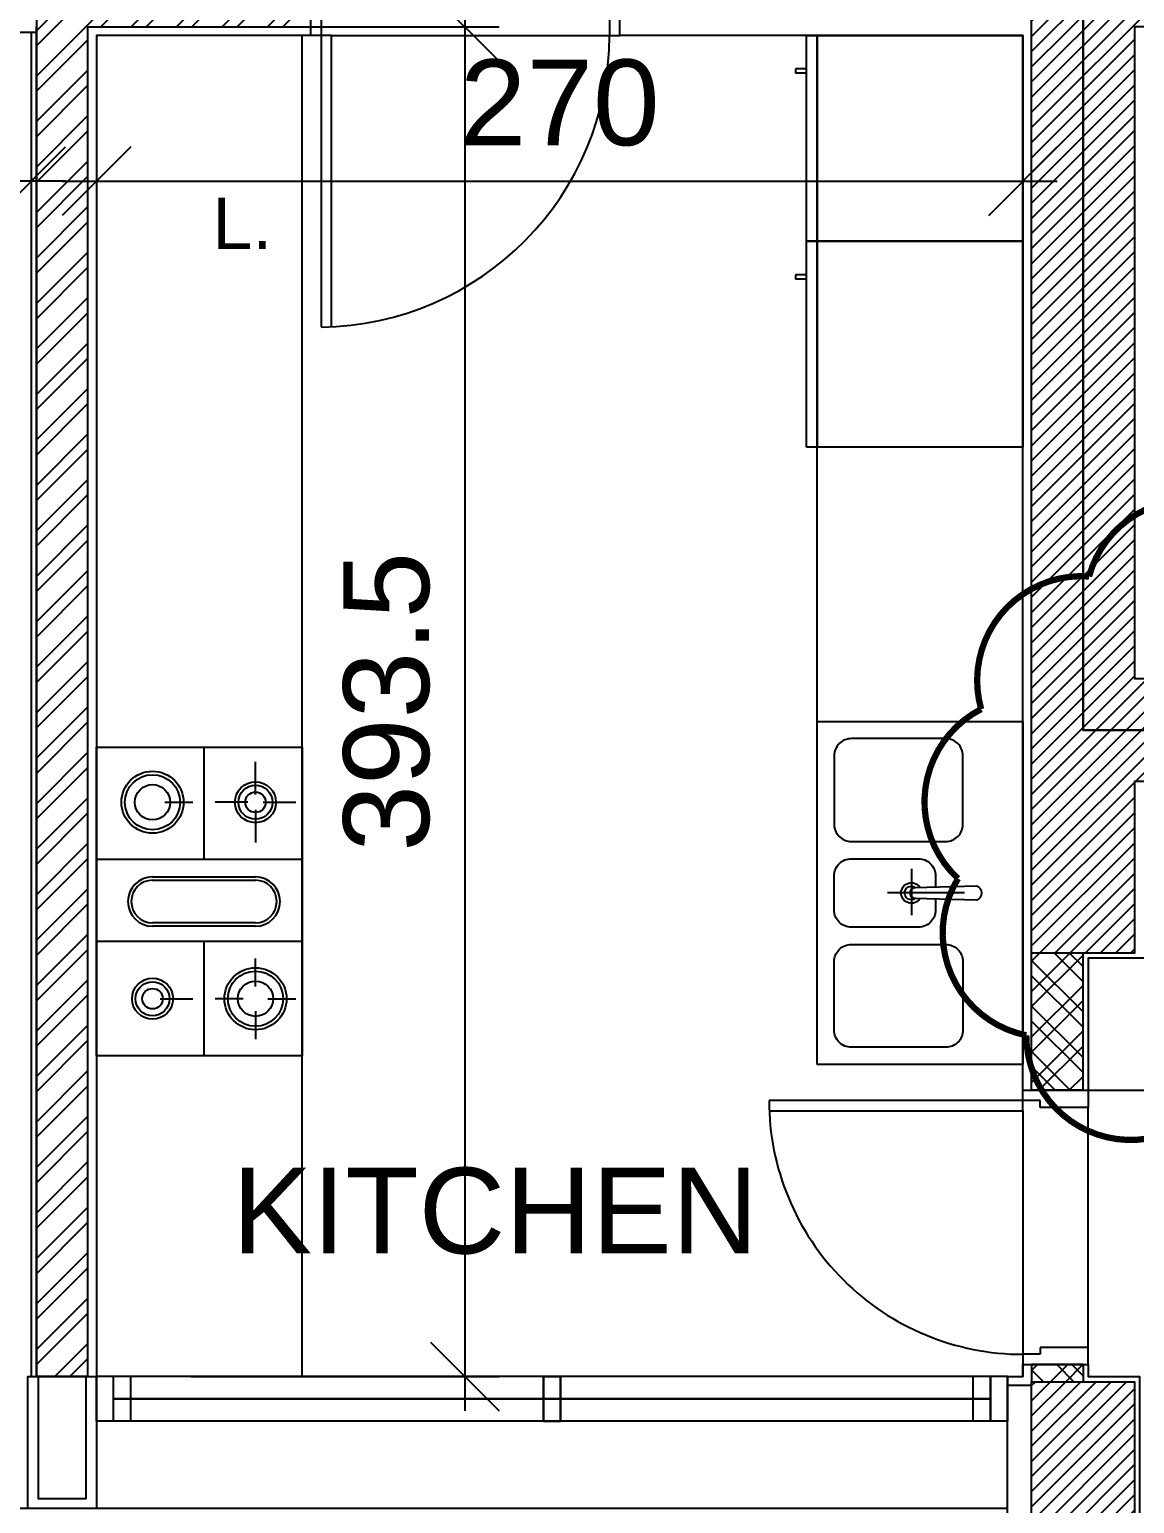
# Model space of a CAD drawing. Extents: x -1.7 to 43, y -165.8 to -101.1.
# Drawn here: x 8.658 to 11.878, y -156.905 to -152.608 of the extents above; entities that cross this region are included whole.
import ezdxf
from ezdxf.enums import TextEntityAlignment as Align

# ---------------------------------------------------------------- set-up
doc = ezdxf.new("R2010")
doc.units = 0
doc.header["$MEASUREMENT"] = 0
doc.header["$PDMODE"] = 35
doc.header["$PDSIZE"] = 0.3
doc.layers.get('0').update_dxf_attribs({"linetype": 'CONTINUOUS'})
doc.layers.get('DEFPOINTS').update_dxf_attribs({"linetype": 'CONTINUOUS'})
for name, color, linetype in [('A-ALU', 9, 'CONTINUOUS'), ('A-AREAS', 6, 'CONTINUOUS'), ('A-closet', 252, 'CONTINUOUS'), ('a-dim', 3, 'CONTINUOUS'), ('A-DOORS', 1, 'CONTINUOUS'), ('A-HATCH-CONC', 8, 'CONTINUOUS'), ('A-HATCH-WALL', 8, 'CONTINUOUS'), ('a-kitchen', 95, 'CONTINUOUS'), ('a-kitchen-50', 61, 'CONTINUOUS'), ('A-NOMENCLATURE', 3, 'CONTINUOUS'), ('A-PLASTER', 8, 'CONTINUOUS'), ('A-PORTE', 1, 'CONTINUOUS'), ('a-revetement', 1, 'CONTINUOUS'), ('a-stru-fac', 200, 'CONTINUOUS'), ('a-text-red', 10, 'CONTINUOUS'), ('A-TILES', 137, 'CONTINUOUS'), ('A-WALL', 4, 'CONTINUOUS'), ('S-2ND-3RD-4-5-6TH$0$A-STR 2-3-4-5-6', 2, 'CONTINUOUS')]:
    doc.layers.add(name, color=color, linetype=linetype)
doc.styles.add('A100-STEXT', font='ARIAL.TTF', dxfattribs={"height": 0.25})
doc.dimstyles.new('A100-DIM', dxfattribs={"dimtxt": 0.25, "dimasz": 0.2, "dimexe": 0.1, "dimexo": 0.3, "dimgap": 0.1, "dimtad": 1, "dimlfac": 100, "dimrnd": 0.5, "dimdsep": 46, "dimtxsty": 'A100-STEXT', "dimblk1": 'OBLIQUE', "dimblk2": 'OBLIQUE', "dimsah": 1, "dimcen": -0.05, "dimdle": 0.1, "dimclrd": 15, "dimclre": 15, "dimclrt": 256, "dimadec": 0, "dimazin": 0, "dimtfac": 0.28, "dimtix": 1, "dimtmove": 2, "dimatfit": 3, "dimldrblk": 'OBLIQUE', "dimfxl": 0, "dimtolj": 1, "dimarcsym": 0})
pattern_1 = [(45, (6e-11, -162.350143), (-0.022097087, 0.022097087), [])]
pattern_2 = [(45, (6e-11, -162.35014), (-0.06629126, 0.06629126), []), (45, (0.04419, -162.35014), (-0.06629126, 0.06629126), [])]
pattern_3 = [(135, (27.35674, -162.35014), (0.06629126, 0.06629126), []), (135, (27.31254, -162.35014), (0.06629126, 0.06629126), [])]

# ---------------------------------------------------------------- blocks, each defined once
blk = doc.blocks.new('sink')
at = {"layer": 'a-kitchen'}
for p, q in [((0.325, -0.43), (0.325, -0.565)), ((0.17, -0.5), (0.395, -0.5))]:
    blk.add_line(p, q, dxfattribs=at)
blk.add_lwpolyline([(0.6, -1), (0.6, 0), (0, 0), (0, -1)], close=True, dxfattribs=at)
for points in [[(0.225, -0.05), (0.5, -0.05, -0.414214), (0.55, -0.1), (0.55, -0.3, -0.414214), (0.5, -0.35), (0.225, -0.35, -0.414214), (0.175, -0.3), (0.175, -0.1, -0.414214)], [(0.1342, -0.4799), (0.316, -0.4851, -0.89936), (0.316, -0.5149), (0.1342, -0.5201, -0.70892)], [(0.225, -0.95), (0.5, -0.95, 0.414214), (0.55, -0.9), (0.55, -0.7, 0.414214), (0.5, -0.65), (0.225, -0.65, 0.414214), (0.175, -0.7), (0.175, -0.9, 0.414214)]]:
    blk.add_lwpolyline(points, format="xyb", close=True, dxfattribs=at)
blk.add_lwpolyline([(0.255, -0.5165), (0.255, -0.55, 0.414214), (0.305, -0.6), (0.5, -0.6, 0.414214), (0.55, -0.55), (0.55, -0.45, 0.414214), (0.5, -0.4), (0.305, -0.4, 0.414214), (0.255, -0.45), (0.255, -0.4835, 62.569326)], format="xyb", dxfattribs=at)
for radius, start, end in [(0.03, 211.8659, 148.1341), (0.02, 229.2152, 130.7848)]:
    blk.add_arc((0.325, -0.5), radius, start, end, dxfattribs=at)
blk = doc.blocks.new('oven')
at = {"layer": 'a-kitchen'}
for p, q in [((0.3135, 0), (0.3135, -0.3272)), ((0.3135, 0), (0.3135, -0.3272)), ((0.4635, -0.1383), (0.4635, -0.0427)), ((0.4635, -0.1383), (0.4635, -0.0427)), ((0.1993, -0.1605), (0.2811, -0.1605)), ((0.1993, -0.1605), (0.2811, -0.1605)), ((0.4414, -0.1605), (0.346, -0.1605)), ((0.4414, -0.1605), (0.346, -0.1605)), ((0.4857, -0.1605), (0.5811, -0.1605)), ((0.4857, -0.1605), (0.5811, -0.1605)), ((0.4635, -0.1827), (0.4635, -0.2782)), ((0.4635, -0.1827), (0.4635, -0.2782)), ((0.5935, -0.3272), (0, -0.3272)), ((0.6, -0.3272), (0, -0.3272)), ((0.1635, -0.3781), (0.4635, -0.3781)), ((0.1635, -0.3781), (0.4635, -0.3781)), ((0.1635, -0.3881), (0.4635, -0.3881)), ((0.1635, -0.3881), (0.4635, -0.3881)), ((0.4635, -0.5119), (0.1635, -0.5119)), ((0.4635, -0.5119), (0.1635, -0.5119)), ((0.4635, -0.5219), (0.1635, -0.5219)), ((0.4635, -0.5219), (0.1635, -0.5219)), ((0.5935, -0.5667), (0, -0.5667)), ((0.6, -0.5667), (0, -0.5667)), ((0.3135, -0.5667), (0.3135, -0.9)), ((0.3135, -0.5667), (0.3135, -0.9)), ((0.4635, -0.6976), (0.4635, -0.6156)), ((0.4635, -0.6976), (0.4635, -0.6156)), ((0.1857, -0.7333), (0.2811, -0.7333)), ((0.1857, -0.7333), (0.2811, -0.7333)), ((0.4278, -0.7333), (0.346, -0.7333)), ((0.4278, -0.7333), (0.346, -0.7333)), ((0.4635, -0.7691), (0.4635, -0.8511)), ((0.4635, -0.7691), (0.4635, -0.8511)), ((0.4993, -0.7333), (0.5811, -0.7333)), ((0.4993, -0.7333), (0.5811, -0.7333))]:
    blk.add_line(p, q, dxfattribs=at)
blk.add_lwpolyline([(0, -0.9), (0, 0), (0.6, 0), (0.6, -0.9)], close=True, dxfattribs=at)
for centre, radius in [((0.1635, -0.1605), 0.0904), ((0.1635, -0.1605), 0.0904), ((0.1635, -0.1605), 0.0804), ((0.1635, -0.1605), 0.0804), ((0.1635, -0.1605), 0.0514), ((0.1635, -0.1605), 0.0514), ((0.4635, -0.1605), 0.0597), ((0.4635, -0.1605), 0.0597), ((0.4635, -0.1605), 0.0497), ((0.4635, -0.1605), 0.0497), ((0.4635, -0.1605), 0.0299), ((0.4635, -0.1605), 0.0299), ((0.4635, -0.7333), 0.0904), ((0.4635, -0.7333), 0.0904), ((0.1635, -0.7333), 0.0597), ((0.1635, -0.7333), 0.0597), ((0.1635, -0.7333), 0.0497), ((0.1635, -0.7333), 0.0497), ((0.4635, -0.7333), 0.0804), ((0.4635, -0.7333), 0.0804), ((0.4635, -0.7333), 0.0514), ((0.4635, -0.7333), 0.0514), ((0.1635, -0.7333), 0.0299), ((0.1635, -0.7333), 0.0299)]:
    blk.add_circle(centre, radius, dxfattribs=at)
for centre, radius, start, end in [((0.1635, -0.45), 0.0719, 90, 270), ((0.1635, -0.45), 0.0719, 90, 270), ((0.4635, -0.45), 0.0719, 270, 90), ((0.4635, -0.45), 0.0719, 270, 90), ((0.1635, -0.45), 0.0619, 90, 270), ((0.1635, -0.45), 0.0619, 90, 270), ((0.4635, -0.45), 0.0619, 270, 90), ((0.4635, -0.45), 0.0619, 270, 90)]:
    blk.add_arc(centre, radius, start, end, dxfattribs=at)
blk = doc.blocks.new('frigo')
at = {"layer": 'a-kitchen'}
for p, q in [((-0.6306, 0), (0, 0)), ((-0.6306, -0.6), (-0.6306, 0)), ((-0.6306, -0.6), (-0.6306, 0)), ((-0.5994, 0), (-0.5994, -0.6)), ((-0.5994, 0), (-0.5994, -0.6)), ((-0.6306, -0.0975), (-0.6632, -0.0975)), ((-0.6632, -0.0975), (-0.6632, -0.1102)), ((-0.6306, -0.0975), (-0.6632, -0.0975)), ((-0.6632, -0.0975), (-0.6632, -0.1102)), ((-0.6306, -0.1102), (-0.6632, -0.1102)), ((-0.6306, -0.1102), (-0.6632, -0.1102))]:
    blk.add_line(p, q, dxfattribs=at)
blk.add_lwpolyline([(-0.6306, -0.6), (-0.6306, 0), (0, 0), (0, -0.6)], close=True, dxfattribs=at)
blk = doc.blocks.new('P90E19D')
at = {"layer": 'A-PORTE'}
for p, q in [((0, 0), (0.05, 0)), ((0, -0.19), (0, 0)), ((0.05, 0), (0.05, -0.14)), ((0.9, 0), (0.85, 0)), ((0.85, 0), (0.85, -0.14)), ((0.9, -0.19), (0.9, 0)), ((0.03, -0.14), (0.03, -0.19)), ((0.05, -0.14), (0.03, -0.14)), ((0.85, -0.14), (0.87, -0.14)), ((0.87, -0.14), (0.87, -0.19)), ((0.03, -0.19), (0, -0.19)), ((0.06, -0.19), (0.02, -0.19)), ((0.03, -0.19), (0.03, -1.0399)), ((0.06, -1.0391), (0.06, -0.19)), ((0.87, -0.19), (0.9, -0.19))]:
    blk.add_line(p, q, dxfattribs=at)
blk.add_arc((0.02, -0.19), 0.85, 270.6741, 360, dxfattribs=at)
blk = doc.blocks.new('P80E19D')
at = {"layer": 'A-PORTE'}
for p, q in [((0, -0.19), (0, 0)), ((0, 0), (0.05, 0)), ((0.05, 0), (0.05, -0.14)), ((0.75, 0), (0.75, -0.14)), ((0.8, 0), (0.75, 0)), ((0.8, -0.19), (0.8, 0)), ((0.05, -0.14), (0.03, -0.14)), ((0.03, -0.14), (0.03, -0.19)), ((0.75, -0.14), (0.77, -0.14)), ((0.77, -0.14), (0.77, -0.19)), ((0.03, -0.19), (0, -0.19)), ((0.06, -0.19), (0.02, -0.19)), ((0.03, -0.19), (0.03, -0.93)), ((0.06, -0.93), (0.06, -0.19)), ((0.77, -0.19), (0.8, -0.19))]:
    blk.add_line(p, q, dxfattribs=at)
blk.add_arc((0.03, -0.19), 0.74, 270, 0, dxfattribs=at)
blk = doc.blocks.new('A$C5D3262F0')
at = {"layer": 'A-ALU'}
for p, q in [((11.5084, 5.815), (8.8534, 5.815)), ((8.8534, 5.685), (8.8534, 5.815)), ((8.9034, 5.685), (8.9034, 5.815)), ((11.4084, 5.75), (11.4084, 5.815)), ((11.4584, 5.685), (11.4584, 5.815)), ((11.5084, 5.685), (11.5084, 5.815)), ((11.4584, 5.75), (8.9034, 5.75)), ((8.9534, 5.685), (8.9534, 5.75)), ((11.5084, 5.685), (8.8534, 5.685))]:
    blk.add_line(p, q, dxfattribs=at)
blk.add_lwpolyline([(10.2059, 5.815), (10.1559, 5.815), (10.1559, 5.685), (10.2059, 5.685)], close=True, dxfattribs=at)
blk = doc.blocks.new('_OBLIQUE')
at = {"color": 0, "linetype": 'ByBlock'}
blk.add_line((-0.5, -0.5), (0.5, 0.5), dxfattribs=at)
blk = doc.blocks.new('*D102')
at = {"layer": 'a-dim', "color": 15, "lineweight": -2}
for p, q in [((0.4784, -152.9151), (0.4784, -153.1496)), ((8.6634, -152.9151), (8.6634, -153.1496)), ((8.7634, -153.0496), (0.3784, -153.0496))]:
    blk.add_line(p, q, dxfattribs=at)
at = {"layer": 'DEFPOINTS', "color": 0}
for p in [(0.4784, -152.6151), (8.6634, -152.6151), (0.4784, -153.0496)]:
    blk.add_point(p, dxfattribs=at)
at = {"layer": 'a-dim', "color": 15, "lineweight": -2, "xscale": 0.2, "yscale": 0.2, "zscale": 0.2}
for p, rotation in [((0.4784, -153.0496), 180.0000000016201), ((8.6634, -153.0496), 1.620064082885619e-09)]:
    blk.add_blockref('_OBLIQUE', p, dxfattribs=dict(at, rotation=rotation))
at = {"layer": 'a-dim', "insert": (4.5709, -152.822), "char_height": 0.25, "attachment_point": 5, "rotation": 0, "style": 'A100-STEXT'}
blk.add_mtext('\\A1;818.5', dxfattribs=at)
blk = doc.blocks.new('*D159')
at = {"layer": 'a-dim', "color": 15, "lineweight": -2}
for p, q in [((8.8534, -152.9251), (8.8534, -153.1496)), ((11.5534, -152.9251), (11.5534, -153.1496)), ((8.7534, -153.0496), (11.6534, -153.0496))]:
    blk.add_line(p, q, dxfattribs=at)
at = {"layer": 'DEFPOINTS', "color": 0}
for p in [(8.8534, -152.6251), (11.5534, -152.6251), (11.5534, -153.0496)]:
    blk.add_point(p, dxfattribs=at)
at = {"layer": 'a-dim', "color": 15, "lineweight": -2, "xscale": 0.2, "yscale": 0.2, "zscale": 0.2, "rotation": 180}
blk.add_blockref('_OBLIQUE', (8.8534, -153.0496), dxfattribs=at)
at = {"layer": 'a-dim', "color": 15, "lineweight": -2, "xscale": 0.2, "yscale": 0.2, "zscale": 0.2}
blk.add_blockref('_OBLIQUE', (11.5534, -153.0496), dxfattribs=at)
at = {"layer": 'a-dim', "insert": (10.2034, -152.822), "char_height": 0.25, "attachment_point": 5, "style": 'A100-STEXT'}
blk.add_mtext('\\A1;270', dxfattribs=at)
blk = doc.blocks.new('*D160')
at = {"layer": 'a-dim', "color": 15, "lineweight": -2}
for p, q in [((9.9271, -152.5001), (9.9271, -156.6351)), ((9.1284, -152.6001), (10.0271, -152.6001)), ((9.1284, -156.5351), (10.0271, -156.5351))]:
    blk.add_line(p, q, dxfattribs=at)
at = {"layer": 'DEFPOINTS', "color": 0}
for p in [(8.8284, -152.6001), (8.8284, -156.5351), (9.9271, -156.5351)]:
    blk.add_point(p, dxfattribs=at)
at = {"layer": 'a-dim', "color": 15, "lineweight": -2, "xscale": 0.2, "yscale": 0.2, "zscale": 0.2}
for p, rotation in [((9.9271, -152.6001), 90), ((9.9271, -156.5351), 270)]:
    blk.add_blockref('_OBLIQUE', p, dxfattribs=dict(at, rotation=rotation))
at = {"layer": 'a-dim', "insert": (9.6994, -154.5676), "char_height": 0.25, "attachment_point": 5, "rotation": 90, "style": 'A100-STEXT'}
blk.add_mtext('\\A1;393.5', dxfattribs=at)

msp = doc.modelspace()

# ---------------------------------------------------------------- hatches: boundary and pattern name
at = {"layer": 'A-HATCH-CONC'}
h = msp.add_hatch(dxfattribs=at)
h.set_pattern_fill('ANSI31', color=256, scale=0.25, style=0)
h.set_pattern_definition(pattern_1)
h.paths.add_polyline_path([(15.77837, -152.35014), (15.05337, -152.35014), (15.05337, -152.60014), (15.47837, -152.60014), (15.47837, -154.50014), (11.87837, -154.50014), (11.87837, -152.60014), (12.30337, -152.60014), (12.30337, -152.35014), (11.57837, -152.35014), (11.57837, -155.30014), (11.87837, -155.30014), (11.87837, -154.80014), (15.47837, -154.80014), (15.47837, -155.30014), (15.77837, -155.30014)])
h = msp.add_hatch(dxfattribs=at)
h.set_pattern_fill('ANSI31', color=256, scale=0.25, style=0)
h.set_pattern_definition(pattern_1)
h.paths.add_polyline_path([(11.87837, -156.55014), (11.57837, -156.55014), (11.57837, -158.78014), (11.87837, -158.78014)])
h = msp.add_hatch(dxfattribs=at)
h.set_pattern_fill('ANSI31', color=256, scale=0.25, style=0)
h.set_pattern_definition(pattern_1)
h.paths.add_polyline_path([(11.87837, -156.55014), (11.57837, -156.55014), (11.57837, -158.78014), (11.87837, -158.78014)])
at = {"layer": 'A-HATCH-WALL'}
h = msp.add_hatch(dxfattribs=at)
h.set_pattern_fill('ANSI32', color=256, scale=0.25, style=0)
h.set_pattern_definition(pattern_2)
h.paths.add_polyline_path([(9.47837, -152.60014), (9.47837, -152.45014), (8.67837, -152.45014), (8.67837, -156.53514), (8.82837, -156.53514), (8.82837, -152.60014)])
h = msp.add_hatch(dxfattribs=at)
h.set_pattern_fill('ANSI32', color=256, scale=0.25, style=0)
h.set_pattern_definition(pattern_2)
h.paths.add_polyline_path([(11.72837, -155.30014), (11.57837, -155.30014), (11.57837, -155.70014), (11.72837, -155.70014)])
h = msp.add_hatch(dxfattribs=at)
h.set_pattern_fill('ANSI32', color=256, scale=0.25, style=0)
h.set_pattern_definition(pattern_3)
h.paths.add_polyline_path([(11.57837, -155.30014), (11.72837, -155.30014), (11.72837, -155.70014), (11.57837, -155.70014)])
h = msp.add_hatch(dxfattribs=at)
h.set_pattern_fill('ANSI32', color=256, scale=0.25, style=0)
h.set_pattern_definition(pattern_2)
h.paths.add_polyline_path([(11.72837, -156.50014), (11.57837, -156.50014), (11.57837, -156.55014), (11.72837, -156.55014)])
h = msp.add_hatch(dxfattribs=at)
h.set_pattern_fill('ANSI32', color=256, scale=0.25, style=0)
h.set_pattern_definition(pattern_3)
h.paths.add_polyline_path([(11.57837, -156.50014), (11.72837, -156.50014), (11.72837, -156.55014), (11.57837, -156.55014)])

# ---------------------------------------------------------------- linework, layer by layer
at = {"layer": 'A-ALU'}
for p, q in [((11.50837, -156.53514), (8.85337, -156.53514)), ((8.85337, -156.66514), (8.85337, -156.53514)), ((8.90337, -156.66514), (8.90337, -156.53514)), ((8.95337, -156.60014), (8.95337, -156.53514)), ((11.45837, -156.53514), (11.45837, -156.66514)), ((11.50837, -156.53514), (11.50837, -156.66514)), ((8.90337, -156.60014), (11.45837, -156.60014)), ((11.40837, -156.66514), (11.40837, -156.60014)), ((11.50837, -156.66514), (8.85337, -156.66514))]:
    msp.add_line(p, q, dxfattribs=at)
msp.add_lwpolyline([(10.15587, -156.53514), (10.20587, -156.53514), (10.20587, -156.66514), (10.15587, -156.66514)], close=True, dxfattribs=at)
at = {"layer": 'A-AREAS'}
msp.add_lwpolyline([(11.72837, -152.52514), (11.72837, -154.65014), (13.67837, -154.65014), (13.67837, -158.85014), (11.50837, -158.85014), (11.50837, -156.92014), (4.29837, -156.92014), (4.29837, -158.54125), (2.02837, -158.85014), (0.00837, -158.85014), (0.00837, -142.30014)], dxfattribs=at)
msp.add_lwpolyline([(11.72837, -144.95014), (11.72837, -144.95014), (11.72837, -144.02514), (15.62837, -144.02514), (15.62837, -144.95014), (15.62837, -144.95014), (15.62837, -150.62514), (16.85337, -150.62514), (16.85337, -152.52514), (15.62837, -152.52514), (15.62837, -154.65014), (11.72837, -154.65014), (11.72837, -152.52514), (10.50337, -152.52514), (10.50337, -150.62514), (11.72837, -150.62514)], close=True, dxfattribs=at)
at = {"layer": 'A-AREAS', "color": 30, "const_width": 0.01829}
msp.add_lwpolyline([(13.2025, -154.95649, 0.5205671), (13.06797, -154.47649, 0.5205671), (12.70357, -154.13632, 0.5205671), (12.21546, -154.03508, 0.5205671), (11.74583, -154.20227, 0.5205671), (11.43149, -154.58917, 0.5205671), (11.36403, -155.08309, 0.5205671), (11.56308, -155.54012, 0.5205671), (11.97067, -155.82713, 0.5205671), (12.46805, -155.86051, 0.5205671), (12.91033, -155.63053, 0.5205671)], format="xyb", close=True, dxfattribs=at)
at = {"layer": 'A-closet'}
msp.add_line((11.74337, -155.70014), (12.63837, -155.70014), dxfattribs=at)
at = {"layer": 'a-kitchen'}
for p, q in [((9.45337, -156.53514), (9.45337, -152.62514)), ((10.95337, -155.62514), (10.95337, -152.62514))]:
    msp.add_line(p, q, dxfattribs=at)
at = {"layer": 'a-kitchen-50'}
for p, q in [((9.45337, -156.53514), (9.45337, -152.62514)), ((10.95337, -155.62514), (10.95337, -152.62514))]:
    msp.add_line(p, q, dxfattribs=at)
at = {"layer": 'A-PLASTER'}
msp.add_line((11.55337, -156.50014), (11.55337, -156.53514), dxfattribs=at)
for points in [[(8.67837, -152.43514), (7.98837, -152.43514), (7.98837, -152.61514), (8.67837, -152.61514)], [(8.66337, -152.61514), (8.66337, -156.53514)], [(9.47837, -152.62514), (8.85337, -152.62514), (8.85337, -156.53514)], [(11.55337, -155.70014), (11.55337, -152.62514), (10.37837, -152.62514)], [(11.55337, -155.70014), (11.55337, -152.62514), (10.37837, -152.62514)], [(12.63837, -155.70014), (12.63837, -155.31514), (11.74337, -155.31514), (11.74337, -155.70014)], [(11.50837, -156.53514), (11.55337, -156.53514), (11.55337, -156.50014)], [(11.50837, -156.53514), (11.55337, -156.53514), (11.55337, -156.50014)], [(11.74337, -156.50014), (11.74337, -156.53514), (11.89337, -156.53514), (11.89337, -158.46514), (11.94837, -158.46514), (11.94837, -158.48014)]]:
    msp.add_lwpolyline(points, dxfattribs=at)
at = {"layer": 'a-revetement'}
for p, q in [((11.50837, -158.85014), (11.50837, -156.56014)), ((11.50837, -156.56014), (11.57837, -156.56014)), ((11.50837, -158.85014), (11.50837, -156.56014)), ((11.50837, -156.56014), (11.57837, -156.56014))]:
    msp.add_line(p, q, dxfattribs=at)
msp.add_lwpolyline([(8.65337, -156.92014), (8.65337, -156.53514), (8.85337, -156.53514), (8.85337, -156.92014)], close=True, dxfattribs=at)
msp.add_lwpolyline([(8.65337, -156.92014), (8.65337, -156.53514), (8.85337, -156.53514), (8.85337, -156.92014)], close=True, dxfattribs=at)
at = {"layer": 'a-stru-fac'}
msp.add_lwpolyline([(8.82337, -156.53514), (8.68337, -156.53514), (8.68337, -156.89014), (8.82337, -156.89014)], close=True, dxfattribs=at)
msp.add_lwpolyline([(8.82337, -156.53514), (8.68337, -156.53514), (8.68337, -156.89014), (8.82337, -156.89014)], close=True, dxfattribs=at)
at = {"layer": 'A-TILES'}
for p, q in [((9.53837, -152.62514), (10.34837, -152.62514)), ((11.55337, -155.76014), (11.55337, -156.47014)), ((11.74337, -156.45014), (11.74337, -155.75014))]:
    msp.add_line(p, q, dxfattribs=at)
at = {"layer": 'A-WALL'}
for p, q in [((8.67837, -156.53514), (8.67837, -152.60014)), ((8.82837, -156.53514), (8.82837, -152.60014)), ((11.57837, -155.70014), (11.57837, -155.30014)), ((11.57837, -155.70014), (11.57837, -155.30014)), ((11.72837, -155.70014), (11.72837, -155.30014)), ((11.72837, -155.70014), (11.72837, -155.30014)), ((11.72837, -155.70014), (11.57837, -155.70014)), ((11.72837, -155.70014), (11.57837, -155.70014)), ((11.72837, -156.50014), (11.57837, -156.50014)), ((11.57837, -156.50014), (11.57837, -156.55014)), ((11.72837, -156.50014), (11.57837, -156.50014)), ((11.57837, -156.50014), (11.57837, -156.55014)), ((8.82837, -156.53514), (8.67837, -156.53514))]:
    msp.add_line(p, q, dxfattribs=at)
msp.add_lwpolyline([(9.47837, -152.45014), (8.67837, -152.45014), (8.67837, -156.53514), (8.82837, -156.53514), (8.82837, -152.60014), (9.47837, -152.60014)], close=True, dxfattribs=at)
msp.add_lwpolyline([(11.72837, -156.50014), (11.72837, -156.55014)], dxfattribs=at)
msp.add_lwpolyline([(11.72837, -156.50014), (11.72837, -156.55014)], dxfattribs=at)
at = {"layer": 'S-2ND-3RD-4-5-6TH$0$A-STR 2-3-4-5-6'}
for points in [[(11.87837, -152.60014), (11.87837, -154.50014), (15.47837, -154.50014), (15.47837, -152.60014), (15.05337, -152.60014), (15.05337, -152.35014), (15.77837, -152.35014), (15.77837, -155.30014), (15.47837, -155.30014), (15.47837, -154.80014), (11.87837, -154.80014), (11.87837, -155.30014), (11.57837, -155.30014), (11.57837, -152.35014), (12.30337, -152.35014), (12.30337, -152.60014)], [(11.87837, -158.78014), (11.57837, -158.78014), (11.57837, -156.55014), (11.87837, -156.55014)], [(11.87837, -158.78014), (11.57837, -158.78014), (11.57837, -156.55014), (11.87837, -156.55014)]]:
    msp.add_lwpolyline(points, close=True, dxfattribs=at)

# ---------------------------------------------------------------- block references
at = {"layer": 'A-ALU'}
msp.add_blockref('A$C5D3262F0', (0, -162.35014), dxfattribs=at)
at = {"layer": 'A-DOORS'}
msp.add_blockref('P90E19D', (9.47837, -152.43514), dxfattribs=at)
msp.add_blockref('P90E19D', (9.47837, -152.43514), dxfattribs=at)
for rotation in [270.0000000026804, 270.0000000017146]:
    msp.add_blockref('P80E19D', (11.74337, -155.70014), dxfattribs=dict(at, rotation=rotation))
at = {"layer": 'a-kitchen'}
for name, p, rotation in [('frigo', (11.55337, -152.62514), 359.9999999966665), ('frigo', (11.55337, -153.22514), 359.9999999966665), ('oven', (8.85337, -154.70014), 359.9999999977006)]:
    msp.add_blockref(name, p, dxfattribs=dict(at, rotation=rotation))
at = {"layer": 'a-kitchen', "xscale": -1, "rotation": 359.9999999999267}
msp.add_blockref('sink', (11.55337, -154.62514), dxfattribs=at)
at = {"layer": 'a-kitchen-50'}
for name, p in [('frigo', (11.55337, -152.62514)), ('frigo', (11.55337, -153.22514)), ('oven', (8.85337, -154.70014))]:
    msp.add_blockref(name, p, dxfattribs=at)
at = {"layer": 'a-kitchen-50', "xscale": -1, "rotation": 359.9999999990343}
msp.add_blockref('sink', (11.55337, -154.62514), dxfattribs=at)

# ---------------------------------------------------------------- texts
at = {"layer": 'A-NOMENCLATURE', "style": 'A100-STEXT'}
msp.add_text('KITCHEN', height=0.25, dxfattribs=at).set_placement((10.01551, -156.05101), align=Align.MIDDLE)
at = {"layer": 'a-text-red', "style": 'A100-STEXT'}
msp.add_text('L.', height=0.15, rotation=360, dxfattribs=at).set_placement((9.19115, -153.24797))

# ---------------------------------------------------------------- dimensions: what is measured, and where the dimension line sits
at = {"layer": 'a-dim'}
for p1, p2, distance, picture, middle in [((8.82837, -152.60014), (8.82837, -156.53514), 1.09874, '*D160', (9.69938, -154.56764)), ((8.66337, -152.61514), (0.47837, -152.61514), 0.43445, '*D102', (4.57087, -152.82195)), ((8.85337, -152.62514), (11.55337, -152.62514), -0.42445, '*D159', (10.20337, -152.82195))]:
    dim = msp.add_aligned_dim(p1=p1, p2=p2, distance=distance, dimstyle='A100-DIM', dxfattribs=at)
    dim.commit()
    dim.dimension.update_dxf_attribs({"geometry": picture, "text_midpoint": middle})

doc.saveas('drawing.dxf')
